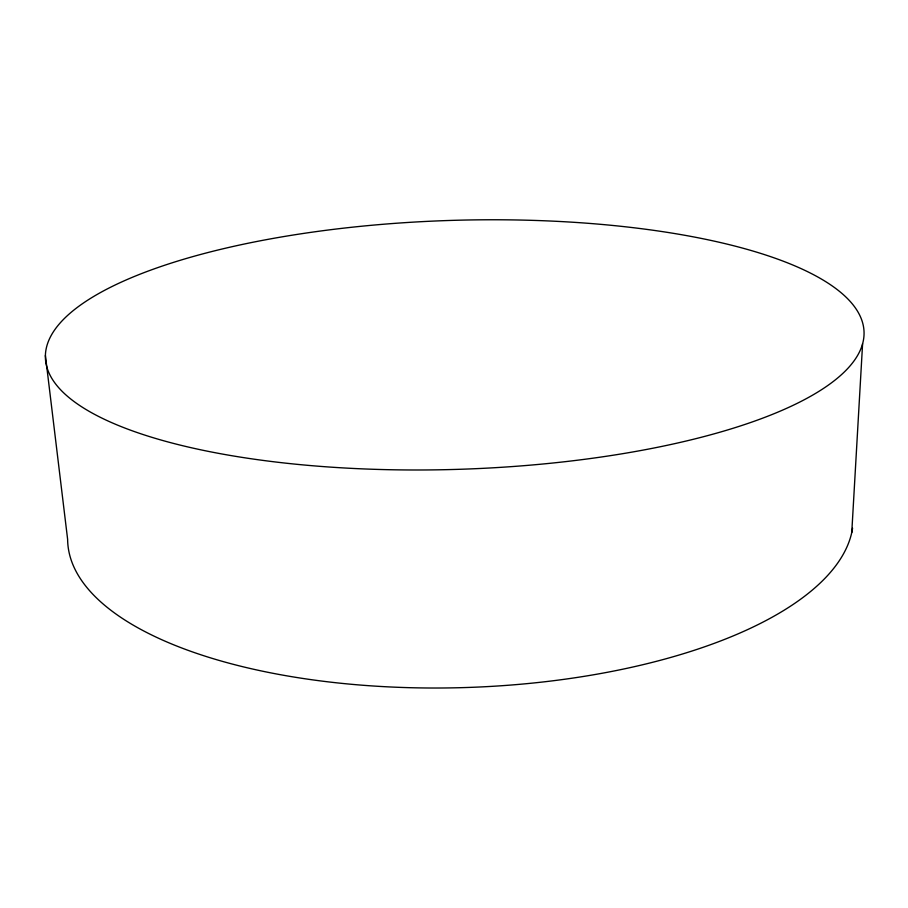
<?xml version="1.0" encoding="UTF-8"?>
<svg xmlns="http://www.w3.org/2000/svg" width="908" height="908" viewBox="0 0 908 908"><rect width="100%" height="100%" fill="white"/><g stroke="black" fill="none" stroke-linecap="round" stroke-linejoin="round"><path stroke-width="1.36" d="M851.761 532.519L862.6 343.757A409.519 124.51 -1.8 0 0 280.697 237.09A409.519 124.51 -1.8 0 0 220.871 453.784A409.519 124.51 -1.8 0 0 862.6 343.757M45.4 355.493L67.623 539.341A393.039 159.184 -1.8 0 0 448.802 687.923A393.039 159.184 -1.8 0 0 852.578 528.195"/></g></svg>
